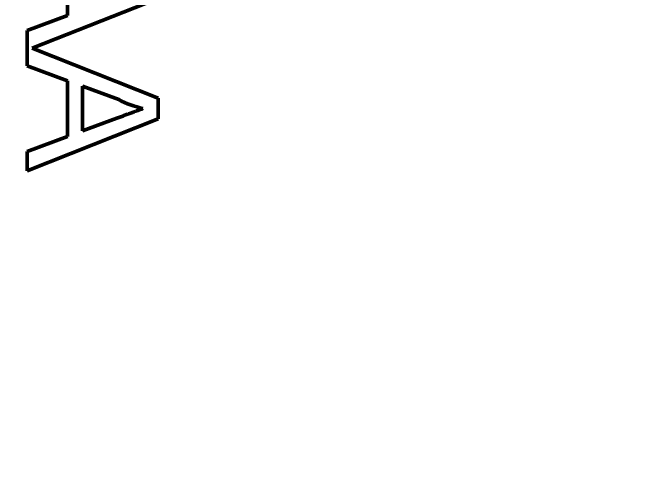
# Model space of a CAD drawing. Header units: millimetres. Extents: x 37 to 395, y 164 to 266.
# Drawn here: x 340.877 to 342.107, y 203.93 to 204.83 of the extents above; entities that cross this region are included whole.
import ezdxf

# ---------------------------------------------------------------- set-up
doc = ezdxf.new("R2010")
doc.units = ezdxf.units.MM
doc.header["$LTSCALE"] = 0.75
doc.layers.add('Visible', color=7, linetype='Continuous', lineweight=50)
doc.layers.add('尺寸标注', color=3, linetype='Continuous', lineweight=25)
doc.styles.get("Standard").update_dxf_attribs({"font": 'arial.ttf'})
doc.dimstyles.new('Dim-ISO-25', dxfattribs={"dimtxt": 3.5, "dimasz": 3.5, "dimexe": 2.1, "dimexo": 2.1, "dimgap": 1.4, "dimtad": 1, "dimzin": 12, "dimdsep": 46, "dimtxsty": 'Standard', "dimcen": 0, "dimazin": 3, "dimtp": 0.1, "dimtm": 0.1, "dimtfac": 0.714286, "dimtmove": 0, "dimatfit": 3, "dimfxl": 1, "dimtzin": 12, "dimarcsym": 0})

# ---------------------------------------------------------------- blocks, each defined once
blk = doc.blocks.new('*D20')
at = {"layer": 'Defpoints', "color": 0, "transparency": 16777216}
for p in [(318.6376, 220.4329), (358.784, 187.735), (392.6929, 187.735)]:
    blk.add_point(p, dxfattribs=at)
at = {"layer": '尺寸标注', "color": 0, "lineweight": -2, "transparency": 16777216}
for p, q in [((320.7376, 220.4329), (394.7929, 220.4329)), ((392.6929, 216.9329), (392.6929, 191.235)), ((360.884, 187.735), (394.7929, 187.735))]:
    blk.add_line(p, q, dxfattribs=at)
at = {"layer": '尺寸标注', "color": 0, "transparency": 16777216}
for points in [[(392.1096, 216.9329), (393.2763, 216.9329), (392.6929, 220.4329)], [(392.1096, 191.235), (393.2763, 191.235), (392.6929, 187.735)]]:
    blk.add_solid(points, dxfattribs=at)
at = {"layer": '尺寸标注', "color": 0, "transparency": 16777216, "insert": (390.0156, 204.0839), "char_height": 2.5, "attachment_point": 5, "rotation": 90}
blk.add_mtext('32.7', dxfattribs=at)

msp = doc.modelspace()

# ---------------------------------------------------------------- linework, layer by layer
at = {"layer": 'Visible'}
for p, q in [((340.9813, 204.8247), (340.9813, 204.9313)), ((341.1544, 204.8581), (340.9138, 204.7626)), ((340.9044, 204.7963), (340.9813, 204.8247)), ((340.9044, 204.729), (340.9044, 204.7963)), ((340.9138, 204.7626), (341.1544, 204.6671)), ((340.9813, 204.7005), (340.9044, 204.729)), ((340.9813, 204.5939), (340.9813, 204.7005)), ((341.0794, 204.6643), (341.0102, 204.6899)), ((341.0102, 204.6899), (341.0102, 204.6046)), ((341.1544, 204.6671), (341.1544, 204.6273)), ((341.1544, 204.6273), (340.9044, 204.5281)), ((341.0102, 204.6046), (341.0759, 204.6288)), ((340.9044, 204.5655), (340.9813, 204.5939)), ((340.9044, 204.5281), (340.9044, 204.5655))]:
    msp.add_line(p, q, dxfattribs=at)
msp.add_arc((341.1672, 204.8309), 0.1883, 242.1865, 257.2078, dxfattribs=at)
msp.add_open_spline([(341.0759, 204.6288), (341.0784, 204.6298), (341.0834, 204.6316), (341.0906, 204.6343), (341.0974, 204.6368), (341.1038, 204.6392), (341.1098, 204.6414), (341.1154, 204.6434), (341.1206, 204.6454), (341.1239, 204.6466), (341.1255, 204.6472)], degree=3, knots=[0, 0, 0, 0, 0.153148, 0.299433, 0.436426, 0.565671, 0.686508, 0.799269, 0.903395, 1, 1, 1, 1], dxfattribs=at)

# ---------------------------------------------------------------- dimensions: what is measured, and where the dimension line sits
at = {"layer": '尺寸标注'}
dim = msp.add_linear_dim(base=(392.6929, 187.735), p1=(318.6376, 220.4329), p2=(358.784, 187.735), angle=90, dimstyle='Dim-ISO-25', override={"dimtxt": 2.5, "dimtoh": 1}, dxfattribs=at)
dim.commit()
dim.dimension.update_dxf_attribs({"geometry": '*D20', "text_midpoint": (390.0156, 204.0839)})

doc.saveas('drawing.dxf')
